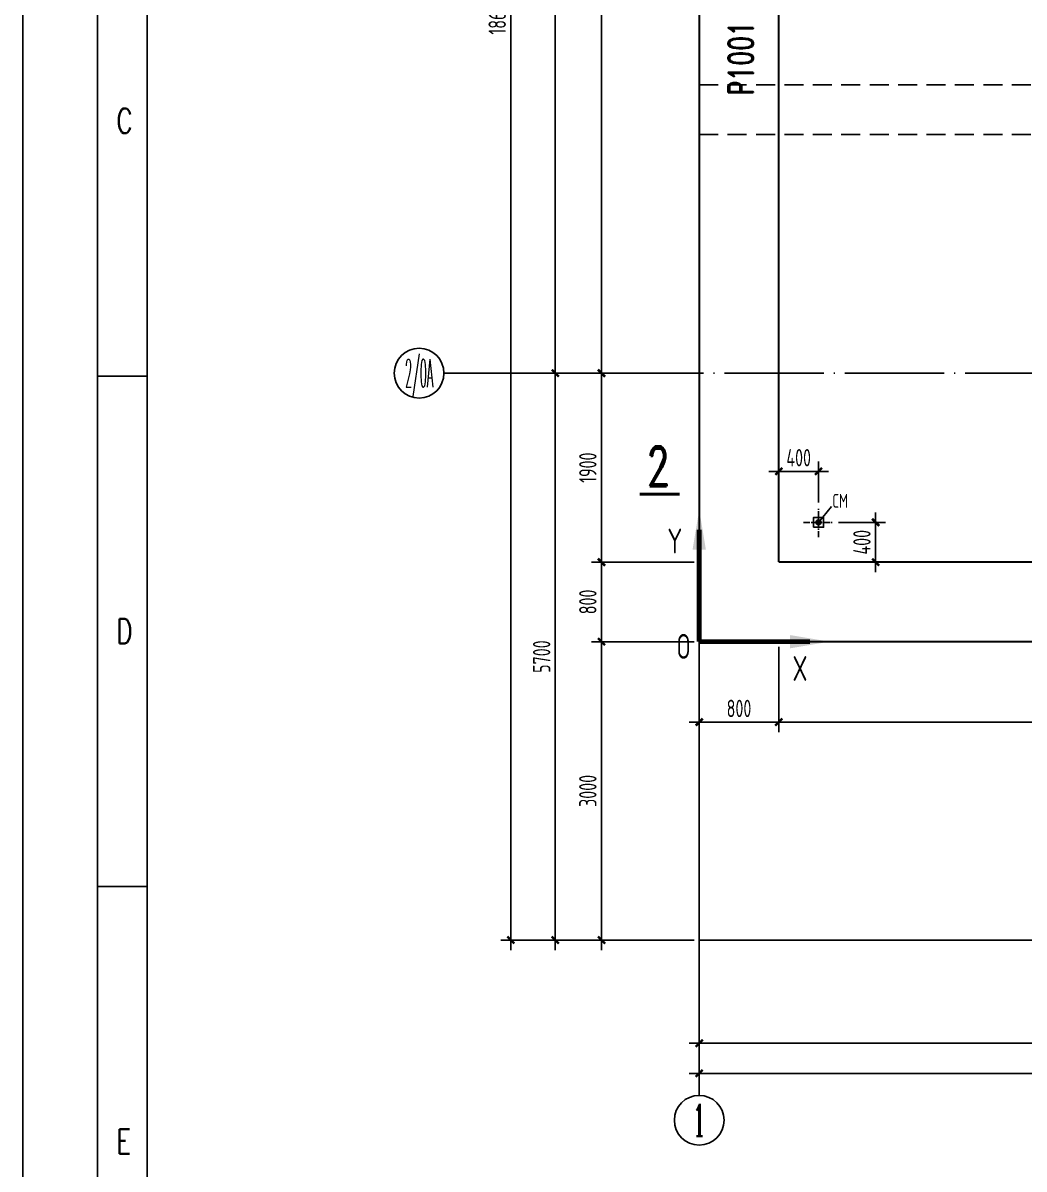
# Model space of a CAD drawing. Extents: x 214073 to 274589, y -287361 to -130190.
# Drawn here: x 214073 to 224139, y -217079 to -205555 of the extents above; entities that cross this region are included whole.
import ezdxf
from ezdxf.enums import TextEntityAlignment as Align

# ---------------------------------------------------------------- set-up
doc = ezdxf.new("R2010")
doc.units = 0
doc.header["$LTSCALE"] = 500
doc.header["$MEASUREMENT"] = 0
for name, pattern in [('CENTER', [2, 1.25, -0.25, 0.25, -0.25]), ('DASHED', [19.05, 12.7, -6.35]), ('DOTE', [2.42, 2, -0.2, 0.02, -0.2])]:
    doc.linetypes.add(name, pattern=pattern)
doc.layers.get('0').update_dxf_attribs({"linetype": 'CONTINUOUS'})
doc.layers.get('Defpoints').update_dxf_attribs({"linetype": 'CONTINUOUS'})
for name, color, linetype in [('1_3PR_CIVI_D', 7, 'CONTINUOUS'), ('1_3PR_CIVI_E', 7, 'CONTINUOUS'), ('AXIS', 3, 'CONTINUOUS'), ('AXIS_TEXT', 7, 'CONTINUOUS'), ('PREWWP_CenterLine', 7, 'CONTINUOUS'), ('THIN', 7, 'CONTINUOUS'), ('用于构件、墙体看线', 7, 'CONTINUOUS')]:
    doc.layers.add(name, color=color, linetype=linetype)
doc.layers.add('_TSZ_PLOT_MARK', color=1, linetype='CONTINUOUS', plot=False)
doc.styles.add('_TCH_AXIS', font='complex_.ttf', dxfattribs={"bigfont": 'GBCBIG'})
doc.styles.add('COMPLEX', font='COMPLEX')
doc.styles.add('HZ', font='romans.shx', dxfattribs={"width": 0.7, "bigfont": 'hz.shx'})
doc.styles.add('romand', font='romand.shx', dxfattribs={"width": 0.7, "height": 200, "bigfont": 'OCHINESE.shx'})
doc.styles.add('TSSD_Rein', font='Tssdeng.shx', dxfattribs={"width": 0.7, "bigfont": 'hztxt.shx'})
doc.dimstyles.new('_TCH_ARCH&&100', dxfattribs={"dimtxt": 175, "dimasz": 50, "dimexe": 100, "dimexo": 50, "dimgap": 50, "dimtad": 1, "dimdec": 0, "dimtxsty": 'TSSD_Rein', "dimblk": 'ARCHTICK', "dimcen": 2.5, "dimdle": 100, "dimclrd": 3, "dimclrt": 7, "dimazin": 2, "dimtfac": 1, "dimtdec": 0, "dimtix": 1, "dimtmove": 2, "dimatfit": 3, "dimarcsym": 0})

# ---------------------------------------------------------------- blocks, each defined once
blk = doc.blocks.new('_AXISO')
blk.add_circle((0, 0), 0.5)
at = {"layer": 'AXIS_TEXT', "style": 'COMPLEX', "width": 1.041667}
blk.add_attdef('A', text='', height=0.56, dxfattribs=at).set_placement((-0.25, -0.28), (0.25, -0.28), align=Align.FIT)
blk = doc.blocks.new('_ArchTick')
at = {"color": 0, "const_width": 0.5}
blk.add_lwpolyline([(-0.71, -0.71), (0.71, 0.71)], dxfattribs=at)
blk = doc.blocks.new('*D2827')
at = {"layer": '1_3PR_CIVI_E', "color": 0, "linetype": 'ByBlock', "lineweight": -2, "transparency": 16777216}
for p, q in [((220873, -214827), (220873, -216217)), ((249873, -214827), (249873, -216217))]:
    blk.add_line(p, q, dxfattribs=at)
at = {"layer": '1_3PR_CIVI_E', "color": 3, "linetype": 'ByBlock', "lineweight": -2, "transparency": 16777216}
blk.add_line((220773, -216117), (249973, -216117), dxfattribs=at)
at = {"layer": 'Defpoints', "color": 0, "linetype": 'ByBlock', "transparency": 16777216}
for p in [(220873, -214777), (249873, -214777), (249873, -216117)]:
    blk.add_point(p, dxfattribs=at)
at = {"layer": '1_3PR_CIVI_E', "color": 3, "linetype": 'ByBlock', "lineweight": -2, "transparency": 16777216, "xscale": 50, "yscale": 50, "zscale": 50, "rotation": 180}
blk.add_blockref('_ArchTick', (220873, -216117), dxfattribs=at)
at = {"layer": '1_3PR_CIVI_E', "color": 3, "linetype": 'ByBlock', "lineweight": -2, "transparency": 16777216, "xscale": 50, "yscale": 50, "zscale": 50}
blk.add_blockref('_ArchTick', (249873, -216117), dxfattribs=at)
at = {"layer": '1_3PR_CIVI_E', "color": 7, "linetype": 'ByBlock', "transparency": 16777216, "insert": (235373, -215979), "char_height": 175, "attachment_point": 5, "style": 'TSSD_Rein'}
blk.add_mtext('\\A1;29000', dxfattribs=at)
blk = doc.blocks.new('*D2828')
at = {"layer": '1_3PR_CIVI_E', "color": 0, "linetype": 'ByBlock', "lineweight": -2, "transparency": 16777216}
for p, q in [((220873, -214827), (220873, -215914)), ((232483, -214827), (232483, -215914))]:
    blk.add_line(p, q, dxfattribs=at)
at = {"layer": '1_3PR_CIVI_E', "color": 3, "linetype": 'ByBlock', "lineweight": -2, "transparency": 16777216}
blk.add_line((220773, -215814), (232583, -215814), dxfattribs=at)
at = {"layer": 'Defpoints', "color": 0, "linetype": 'ByBlock', "transparency": 16777216}
for p in [(220873, -214777), (232483, -214777), (232483, -215814)]:
    blk.add_point(p, dxfattribs=at)
at = {"layer": '1_3PR_CIVI_E', "color": 3, "linetype": 'ByBlock', "lineweight": -2, "transparency": 16777216, "xscale": 50, "yscale": 50, "zscale": 50, "rotation": 180}
blk.add_blockref('_ArchTick', (220873, -215814), dxfattribs=at)
at = {"layer": '1_3PR_CIVI_E', "color": 3, "linetype": 'ByBlock', "lineweight": -2, "transparency": 16777216, "xscale": 50, "yscale": 50, "zscale": 50}
blk.add_blockref('_ArchTick', (232483, -215814), dxfattribs=at)
at = {"layer": '1_3PR_CIVI_E', "color": 7, "linetype": 'ByBlock', "transparency": 16777216, "insert": (226678, -215676), "char_height": 175, "attachment_point": 5, "style": 'TSSD_Rein'}
blk.add_mtext('\\A1;11610', dxfattribs=at)
blk = doc.blocks.new('*D2830')
at = {"layer": '1_3PR_CIVI_E', "color": 3, "linetype": 'ByBlock', "lineweight": -2, "transparency": 16777216}
blk.add_line((218979, -214877), (218979, -196077), dxfattribs=at)
at = {"layer": '1_3PR_CIVI_E', "color": 0, "linetype": 'ByBlock', "lineweight": -2, "transparency": 16777216}
for p, q in [((220823, -196177), (218879, -196177)), ((220823, -214777), (218879, -214777))]:
    blk.add_line(p, q, dxfattribs=at)
at = {"layer": 'Defpoints', "color": 0, "linetype": 'ByBlock', "transparency": 16777216}
for p in [(218979, -196177), (220873, -196177), (220873, -214777)]:
    blk.add_point(p, dxfattribs=at)
at = {"layer": '1_3PR_CIVI_E', "color": 3, "linetype": 'ByBlock', "lineweight": -2, "transparency": 16777216, "xscale": 50, "yscale": 50, "zscale": 50}
for p, rotation in [((218979, -196177), 90), ((218979, -214777), 270)]:
    blk.add_blockref('_ArchTick', p, dxfattribs=dict(at, rotation=rotation))
at = {"layer": '1_3PR_CIVI_E', "color": 7, "linetype": 'ByBlock', "transparency": 16777216, "insert": (218842, -205477), "char_height": 175, "attachment_point": 5, "rotation": 90, "style": 'TSSD_Rein'}
blk.add_mtext('\\A1;18600', dxfattribs=at)
blk = doc.blocks.new('*D2831')
at = {"layer": '1_3PR_CIVI_E', "color": 3, "linetype": 'ByBlock', "lineweight": -2, "transparency": 16777216}
blk.add_line((219426, -209177), (219426, -196077), dxfattribs=at)
at = {"layer": '1_3PR_CIVI_E', "color": 0, "linetype": 'ByBlock', "lineweight": -2, "transparency": 16777216}
for p, q in [((220823, -196177), (219326, -196177)), ((220823, -209077), (219326, -209077))]:
    blk.add_line(p, q, dxfattribs=at)
at = {"layer": 'Defpoints', "color": 0, "linetype": 'ByBlock', "transparency": 16777216}
for p in [(219426, -196177), (220873, -196177), (220873, -209077)]:
    blk.add_point(p, dxfattribs=at)
at = {"layer": '1_3PR_CIVI_E', "color": 3, "linetype": 'ByBlock', "lineweight": -2, "transparency": 16777216, "xscale": 50, "yscale": 50, "zscale": 50}
for p, rotation in [((219426, -196177), 90), ((219426, -209077), 270)]:
    blk.add_blockref('_ArchTick', p, dxfattribs=dict(at, rotation=rotation))
at = {"layer": '1_3PR_CIVI_E', "color": 7, "linetype": 'ByBlock', "transparency": 16777216, "insert": (219289, -202627), "char_height": 175, "attachment_point": 5, "rotation": 90, "style": 'TSSD_Rein'}
blk.add_mtext('\\A1;12900', dxfattribs=at)
blk = doc.blocks.new('*D2833')
at = {"layer": '1_3PR_CIVI_E', "color": 0, "linetype": 'ByBlock', "lineweight": -2, "transparency": 16777216}
for p, q in [((220873, -211827), (220873, -212685)), ((221673, -211827), (221673, -212685))]:
    blk.add_line(p, q, dxfattribs=at)
at = {"layer": '1_3PR_CIVI_E', "color": 3, "linetype": 'ByBlock', "lineweight": -2, "transparency": 16777216}
blk.add_line((220773, -212585), (221773, -212585), dxfattribs=at)
at = {"layer": 'Defpoints', "color": 0, "linetype": 'ByBlock', "transparency": 16777216}
for p in [(220873, -211777, 0), (221673, -211777, 0), (221673, -212585)]:
    blk.add_point(p, dxfattribs=at)
at = {"layer": '1_3PR_CIVI_E', "color": 3, "linetype": 'ByBlock', "lineweight": -2, "transparency": 16777216, "xscale": 50, "yscale": 50, "zscale": 50, "rotation": 180}
blk.add_blockref('_ArchTick', (220873, -212585), dxfattribs=at)
at = {"layer": '1_3PR_CIVI_E', "color": 3, "linetype": 'ByBlock', "lineweight": -2, "transparency": 16777216, "xscale": 50, "yscale": 50, "zscale": 50}
blk.add_blockref('_ArchTick', (221673, -212585), dxfattribs=at)
at = {"layer": '1_3PR_CIVI_E', "color": 7, "linetype": 'ByBlock', "transparency": 16777216, "insert": (221273, -212448), "char_height": 175, "attachment_point": 5, "style": 'TSSD_Rein'}
blk.add_mtext('\\A1;800', dxfattribs=at)
blk = doc.blocks.new('*D2834')
at = {"layer": '1_3PR_CIVI_E', "color": 0, "linetype": 'ByBlock', "lineweight": -2, "transparency": 16777216}
for p, q in [((221673, -211827), (221673, -212685)), ((227673, -211827), (227673, -212685))]:
    blk.add_line(p, q, dxfattribs=at)
at = {"layer": '1_3PR_CIVI_E', "color": 3, "linetype": 'ByBlock', "lineweight": -2, "transparency": 16777216}
blk.add_line((221573, -212585), (227773, -212585), dxfattribs=at)
at = {"layer": 'Defpoints', "color": 0, "linetype": 'ByBlock', "transparency": 16777216}
for p in [(221673, -211777, 0), (227673, -211777, 0), (227673, -212585)]:
    blk.add_point(p, dxfattribs=at)
at = {"layer": '1_3PR_CIVI_E', "color": 3, "linetype": 'ByBlock', "lineweight": -2, "transparency": 16777216, "xscale": 50, "yscale": 50, "zscale": 50, "rotation": 180}
blk.add_blockref('_ArchTick', (221673, -212585), dxfattribs=at)
at = {"layer": '1_3PR_CIVI_E', "color": 3, "linetype": 'ByBlock', "lineweight": -2, "transparency": 16777216, "xscale": 50, "yscale": 50, "zscale": 50}
blk.add_blockref('_ArchTick', (227673, -212585), dxfattribs=at)
at = {"layer": '1_3PR_CIVI_E', "color": 7, "linetype": 'ByBlock', "transparency": 16777216, "insert": (224673, -212448), "char_height": 175, "attachment_point": 5, "style": 'TSSD_Rein'}
blk.add_mtext('\\A1;6000', dxfattribs=at)
blk = doc.blocks.new('*D2837')
at = {"layer": '1_3PR_CIVI_E', "color": 3, "linetype": 'ByBlock', "lineweight": -2, "transparency": 16777216}
blk.add_line((219891, -196877), (219891, -209177), dxfattribs=at)
at = {"layer": '1_3PR_CIVI_E', "color": 0, "linetype": 'ByBlock', "lineweight": -2, "transparency": 16777216}
for p, q in [((220823, -196977), (219791, -196977)), ((220823, -209077), (219791, -209077))]:
    blk.add_line(p, q, dxfattribs=at)
at = {"layer": 'Defpoints', "color": 0, "linetype": 'ByBlock', "transparency": 16777216}
for p in [(220873, -196977, 0), (219891, -209077), (220873, -209077, 0)]:
    blk.add_point(p, dxfattribs=at)
at = {"layer": '1_3PR_CIVI_E', "color": 3, "linetype": 'ByBlock', "lineweight": -2, "transparency": 16777216, "xscale": 50, "yscale": 50, "zscale": 50}
for p, rotation in [((219891, -196977), 90), ((219891, -209077), 270)]:
    blk.add_blockref('_ArchTick', p, dxfattribs=dict(at, rotation=rotation))
at = {"layer": '1_3PR_CIVI_E', "color": 7, "linetype": 'ByBlock', "transparency": 16777216, "insert": (219753, -203027), "char_height": 175, "attachment_point": 5, "rotation": 90, "style": 'TSSD_Rein'}
blk.add_mtext('\\A1;12100', dxfattribs=at)
blk = doc.blocks.new('*D2838')
at = {"layer": '1_3PR_CIVI_E', "color": 3, "linetype": 'ByBlock', "lineweight": -2, "transparency": 16777216}
blk.add_line((219891, -208977), (219891, -211077), dxfattribs=at)
at = {"layer": '1_3PR_CIVI_E', "color": 0, "linetype": 'ByBlock', "lineweight": -2, "transparency": 16777216}
for p, q in [((220823, -209077), (219791, -209077)), ((220823, -210977), (219791, -210977))]:
    blk.add_line(p, q, dxfattribs=at)
at = {"layer": 'Defpoints', "color": 0, "linetype": 'ByBlock', "transparency": 16777216}
for p in [(220873, -209077, 0), (219891, -210977), (220873, -210977, 0)]:
    blk.add_point(p, dxfattribs=at)
at = {"layer": '1_3PR_CIVI_E', "color": 3, "linetype": 'ByBlock', "lineweight": -2, "transparency": 16777216, "xscale": 50, "yscale": 50, "zscale": 50}
for p, rotation in [((219891, -209077), 90), ((219891, -210977), 270)]:
    blk.add_blockref('_ArchTick', p, dxfattribs=dict(at, rotation=rotation))
at = {"layer": '1_3PR_CIVI_E', "color": 7, "linetype": 'ByBlock', "transparency": 16777216, "insert": (219753, -210027), "char_height": 175, "attachment_point": 5, "rotation": 90, "style": 'TSSD_Rein'}
blk.add_mtext('\\A1;1900', dxfattribs=at)
blk = doc.blocks.new('*D2839')
at = {"layer": '1_3PR_CIVI_E', "color": 3, "linetype": 'ByBlock', "lineweight": -2, "transparency": 16777216}
blk.add_line((219891, -211877), (219891, -210877), dxfattribs=at)
at = {"layer": '1_3PR_CIVI_E', "color": 0, "linetype": 'ByBlock', "lineweight": -2, "transparency": 16777216}
for p, q in [((220823, -210977), (219791, -210977)), ((220823, -211777), (219791, -211777))]:
    blk.add_line(p, q, dxfattribs=at)
at = {"layer": 'Defpoints', "color": 0, "linetype": 'ByBlock', "transparency": 16777216}
for p in [(219891, -210977), (220873, -210977, 0), (220873, -211777, 0)]:
    blk.add_point(p, dxfattribs=at)
at = {"layer": '1_3PR_CIVI_E', "color": 3, "linetype": 'ByBlock', "lineweight": -2, "transparency": 16777216, "xscale": 50, "yscale": 50, "zscale": 50}
for p, rotation in [((219891, -210977), 90), ((219891, -211777), 270)]:
    blk.add_blockref('_ArchTick', p, dxfattribs=dict(at, rotation=rotation))
at = {"layer": '1_3PR_CIVI_E', "color": 7, "linetype": 'ByBlock', "transparency": 16777216, "insert": (219753, -211377), "char_height": 175, "attachment_point": 5, "rotation": 90, "style": 'TSSD_Rein'}
blk.add_mtext('\\A1;800', dxfattribs=at)
blk = doc.blocks.new('*D2794')
at = {"layer": '1_3PR_CIVI_E', "color": 3, "linetype": 'ByBlock', "lineweight": -2, "transparency": 16777216}
blk.add_line((219891, -214877), (219891, -211677), dxfattribs=at)
at = {"layer": '1_3PR_CIVI_E', "color": 0, "linetype": 'ByBlock', "lineweight": -2, "transparency": 16777216}
for p, q in [((220823, -211777), (219791, -211777)), ((220823, -214777), (219791, -214777))]:
    blk.add_line(p, q, dxfattribs=at)
at = {"layer": 'Defpoints', "color": 0, "linetype": 'ByBlock', "transparency": 16777216}
for p in [(219891, -211777), (220873, -211777, 0), (220873, -214777, 0)]:
    blk.add_point(p, dxfattribs=at)
at = {"layer": '1_3PR_CIVI_E', "color": 3, "linetype": 'ByBlock', "lineweight": -2, "transparency": 16777216, "xscale": 50, "yscale": 50, "zscale": 50}
for p, rotation in [((219891, -211777), 90), ((219891, -214777), 270)]:
    blk.add_blockref('_ArchTick', p, dxfattribs=dict(at, rotation=rotation))
at = {"layer": '1_3PR_CIVI_E', "color": 7, "linetype": 'ByBlock', "transparency": 16777216, "insert": (219753, -213277), "char_height": 175, "attachment_point": 5, "rotation": 90, "style": 'TSSD_Rein'}
blk.add_mtext('\\A1;3000', dxfattribs=at)
blk = doc.blocks.new('局部坐标')
at = {"layer": 'THIN', "color": 2, "const_width": 50}
for points in [[(81747, 33285), (81747, 32160)], [(82860, 32160), (81747, 32160)]]:
    blk.add_lwpolyline(points, dxfattribs=at)
at = {"layer": 'THIN', "color": 2}
for points in [[(81680, 33085), (81747, 33485), (81814, 33085)], [(82660, 32226), (83060, 32160), (82660, 32093)]]:
    blk.add_solid(points, dxfattribs=at)
blk = doc.blocks.new('*D2737')
at = {"layer": '1_3PR_CIVI_E', "color": 3, "linetype": 'ByBlock', "lineweight": -2, "transparency": 16777216}
blk.add_line((219426, -214877), (219426, -208977), dxfattribs=at)
at = {"layer": '1_3PR_CIVI_E', "color": 0, "linetype": 'ByBlock', "lineweight": -2, "transparency": 16777216}
for p, q in [((220823, -209077), (219326, -209077)), ((220823, -214777), (219326, -214777))]:
    blk.add_line(p, q, dxfattribs=at)
at = {"layer": 'Defpoints', "color": 0, "linetype": 'ByBlock', "transparency": 16777216}
for p in [(219426, -209077), (220873, -209077), (220873, -214777)]:
    blk.add_point(p, dxfattribs=at)
at = {"layer": '1_3PR_CIVI_E', "color": 3, "linetype": 'ByBlock', "lineweight": -2, "transparency": 16777216, "xscale": 50, "yscale": 50, "zscale": 50}
for p, rotation in [((219426, -209077), 90), ((219426, -214777), 270)]:
    blk.add_blockref('_ArchTick', p, dxfattribs=dict(at, rotation=rotation))
at = {"layer": '1_3PR_CIVI_E', "color": 7, "linetype": 'ByBlock', "transparency": 16777216, "insert": (219289, -211927), "char_height": 175, "attachment_point": 5, "rotation": 90, "style": 'TSSD_Rein'}
blk.add_mtext('\\A1;5700', dxfattribs=at)
blk = doc.blocks.new('*D2784')
at = {"layer": '1_3PR_CIVI_E', "color": 3, "linetype": 'ByBlock', "lineweight": -2, "transparency": 16777216}
blk.add_line((222647, -210477), (222647, -211077), dxfattribs=at)
at = {"layer": '1_3PR_CIVI_E', "color": 0, "linetype": 'ByBlock', "lineweight": -2, "transparency": 16777216}
for p, q in [((222273, -210577), (222747, -210577)), ((222273, -210977), (222747, -210977))]:
    blk.add_line(p, q, dxfattribs=at)
at = {"layer": 'Defpoints', "color": 0, "linetype": 'ByBlock', "transparency": 16777216}
for p in [(222223, -210577), (222223, -210977), (222647, -210977)]:
    blk.add_point(p, dxfattribs=at)
at = {"layer": '1_3PR_CIVI_E', "color": 3, "linetype": 'ByBlock', "lineweight": -2, "transparency": 16777216, "xscale": 50, "yscale": 50, "zscale": 50}
for p, rotation in [((222647, -210577), 90), ((222647, -210977), 270)]:
    blk.add_blockref('_ArchTick', p, dxfattribs=dict(at, rotation=rotation))
at = {"layer": '1_3PR_CIVI_E', "color": 7, "linetype": 'ByBlock', "transparency": 16777216, "insert": (222509, -210777), "char_height": 175, "attachment_point": 5, "rotation": 90, "style": 'TSSD_Rein'}
blk.add_mtext('\\A1;400', dxfattribs=at)
blk = doc.blocks.new('*D2785')
at = {"layer": '1_3PR_CIVI_E', "color": 0, "linetype": 'ByBlock', "lineweight": -2, "transparency": 16777216}
for p, q in [((221673, -210377), (221673, -209964)), ((222073, -210377), (222073, -209964))]:
    blk.add_line(p, q, dxfattribs=at)
at = {"layer": '1_3PR_CIVI_E', "color": 3, "linetype": 'ByBlock', "lineweight": -2, "transparency": 16777216}
blk.add_line((222173, -210064), (221573, -210064), dxfattribs=at)
at = {"layer": 'Defpoints', "color": 0, "linetype": 'ByBlock', "transparency": 16777216}
for p in [(221673, -210064), (221673, -210427), (222073, -210427)]:
    blk.add_point(p, dxfattribs=at)
at = {"layer": '1_3PR_CIVI_E', "color": 3, "linetype": 'ByBlock', "lineweight": -2, "transparency": 16777216, "xscale": 50, "yscale": 50, "zscale": 50, "rotation": 180}
blk.add_blockref('_ArchTick', (221673, -210064), dxfattribs=at)
at = {"layer": '1_3PR_CIVI_E', "color": 3, "linetype": 'ByBlock', "lineweight": -2, "transparency": 16777216, "xscale": 50, "yscale": 50, "zscale": 50}
blk.add_blockref('_ArchTick', (222073, -210064), dxfattribs=at)
at = {"layer": '1_3PR_CIVI_E', "color": 7, "linetype": 'ByBlock', "transparency": 16777216, "insert": (221873, -209927), "char_height": 175, "attachment_point": 5, "style": 'TSSD_Rein'}
blk.add_mtext('\\A1;400', dxfattribs=at)

msp = doc.modelspace()

# ---------------------------------------------------------------- hatches: boundary and pattern name
at = {"layer": '1_3PR_CIVI_E', "linetype": 'ByBlock'}
h = msp.add_hatch(color=1, dxfattribs=at)
h.dxf.hatch_style = 1
edge = h.paths.add_edge_path()
edge.add_arc((222073.1, -210576.9), 25, 0, 360)

# ---------------------------------------------------------------- linework, layer by layer
at = {"color": 4, "flags": 128}
msp.add_lwpolyline([(214073, -235261.9), (214073, -193211.9)], dxfattribs=at)
at = {"color": 4}
msp.add_lwpolyline([(214823, -224330.6), (214823, -193211.9)], dxfattribs=at)
msp.add_lwpolyline([(215323, -193711.9), (273019, -193711.9), (273019, -234761.9), (215323, -234761.9)], close=True)
at = {"flags": 128}
for points in [[(214823, -209105.6), (215323, -209105.6)], [(214823, -214236.9), (215323, -214236.9)]]:
    msp.add_lwpolyline(points, dxfattribs=at)
at = {"layer": '1_3PR_CIVI_D', "color": 1, "const_width": 20}
for points in [[(220873.1, -211776.9), (220873.1, -196176.9)], [(221673.1, -210976.9), (221673.1, -196976.9)], [(227673.1, -210976.9), (221673.1, -210976.9)], [(220873.1, -211776.9), (249873.1, -211776.9)]]:
    msp.add_lwpolyline(points, dxfattribs=at)
at = {"layer": '1_3PR_CIVI_D'}
msp.add_lwpolyline([(220873.1, -211776.9), (220873.1, -214776.9), (249873.1, -214776.9), (249873.1, -211776.9)], dxfattribs=at)
at = {"layer": '1_3PR_CIVI_E', "color": 6, "linetype": 'DOTE'}
for p, q in [((220873.1, -214776.9), (220873.1, -195176.7)), ((251167.1, -209076.9), (220873.1, -209076.9, 0))]:
    msp.add_line(p, q, dxfattribs=at)
at = {"layer": '1_3PR_CIVI_E', "color": 3, "linetype": 'ByBlock'}
msp.add_line((222073.1, -210576.9), (222203.3, -210415.9), dxfattribs=at)
at = {"layer": '1_3PR_CIVI_E', "color": 2, "const_width": 30, "elevation": 0}
msp.add_lwpolyline([(220273.8, -210292.4), (220675.3, -210292.4)], dxfattribs=at)
at = {"layer": '1_3PR_CIVI_E', "color": 1, "linetype": 'ByBlock'}
msp.add_lwpolyline([(222023.1, -210626.9), (222123.1, -210626.9), (222123.1, -210526.9), (222023.1, -210526.9)], close=True, dxfattribs=at)
msp.add_circle((222073.1, -210576.9), 25, dxfattribs=at)
at = {"layer": '_TSZ_PLOT_MARK'}
msp.add_lwpolyline([(214073, -235261.9), (273523, -235261.9), (273523, -193211.9), (214073, -193211.9)], close=True, dxfattribs=at)
msp.add_lwpolyline([(214073, -235261.9), (273523, -235261.9), (273523, -193211.9), (214073, -193211.9)], close=True, dxfattribs=at)
msp.add_lwpolyline([(214073, -235261.9), (273523, -235261.9), (273523, -193211.9), (214073, -193211.9)], close=True, dxfattribs=at)
msp.add_lwpolyline([(214073, -235261.9), (273523, -235261.9), (273523, -193211.9), (214073, -193211.9)], close=True, dxfattribs=at)
msp.add_lwpolyline([(214073, -235261.9), (273523, -235261.9), (273523, -193211.9), (214073, -193211.9)], close=True, dxfattribs=at)
msp.add_lwpolyline([(214073, -235261.9), (273523, -235261.9), (273523, -193211.9), (214073, -193211.9)], close=True, dxfattribs=at)
msp.add_lwpolyline([(214073, -235261.9), (273523, -235261.9), (273523, -193211.9), (214073, -193211.9)], close=True, dxfattribs=at)
at = {"layer": 'AXIS'}
for p, q in [((220873.1, -209076.9), (218306.4, -209076.9)), ((220873.1, -214776.9), (220873.1, -216338.7))]:
    msp.add_line(p, q, dxfattribs=at)
at = {"layer": 'PREWWP_CenterLine', "color": 254, "linetype": 'CENTER', "ltscale": 0.1}
for p, q in [((222073.1, -210726.9), (222073.1, -210426.9)), ((221923.1, -210576.9), (222223.1, -210576.9))]:
    msp.add_line(p, q, dxfattribs=at)
at = {"layer": '用于构件、墙体看线', "linetype": 'DASHED', "ltscale": 0.03}
for p, q in [((220873.1, -206176.9), (249873.1, -206176.9)), ((220873.1, -206676.9), (249873.1, -206676.9))]:
    msp.add_line(p, q, dxfattribs=at)

# ---------------------------------------------------------------- block references
at = {"color": 6}
msp.add_blockref('局部坐标', (139126.1, -243936.5), dxfattribs=at)
at = {"layer": 'AXIS'}
ref = msp.add_blockref('_AXISO', (218056.4, -209076.9), dxfattribs=dict(at, xscale=500, yscale=500, zscale=500))
ref.add_attrib('A', '2/0A', dxfattribs={"layer": 'AXIS_TEXT', "height": 282.84, "style": '_TCH_AXIS', "width": 0.252961}).set_placement((217915, -209218.3), (218197.8, -209218.3), align=Align.FIT)
ref = msp.add_blockref('_AXISO', (220873.1, -216588.7), dxfattribs=dict(at, xscale=500, yscale=500, zscale=500))
ref.add_attrib('A', '1', dxfattribs={"layer": 'AXIS_TEXT', "height": 321.7, "style": '_TCH_AXIS', "width": 0.594894}).set_placement((220804.2, -216749.5), (220942.1, -216749.5), align=Align.FIT)

# ---------------------------------------------------------------- texts
at = {"color": 0, "style": 'HZ', "width": 0.7}
for s, p in [('C', (215015.7, -206665.3)), ('D', (215015.7, -211796.6)), ('E', (215015.7, -216927.8))]:
    msp.add_text(s, height=250, dxfattribs=at).set_placement(p)
at = {"layer": '1_3PR_CIVI_E', "color": 7, "style": 'romand', "width": 0.7}
msp.add_text('P1001', height=250, rotation=90, dxfattribs=at).set_placement((221415.7, -206286.1))
at = {"layer": '1_3PR_CIVI_E', "color": 7, "width": 0.7}
for s, height, style, p in [('2', 400, 'romand', (220339.9, -210213.8, 0)), ('Y', 250, 'TSSD_Rein', (220553.1, -210889.6)), ('O', 250, 'TSSD_Rein', (220643.6, -211949.1)), ('X', 250, 'TSSD_Rein', (221811.1, -212171.1))]:
    msp.add_text(s, height=height, dxfattribs=dict(at, style=style)).set_placement(p)
at = {"layer": '1_3PR_CIVI_E', "color": 3, "linetype": 'ByBlock', "style": 'TSSD_Rein', "width": 0.7}
msp.add_text('CM', height=140, dxfattribs=at).set_placement((222290.3, -210360.8), align=Align.MIDDLE_CENTER)

# ---------------------------------------------------------------- dimensions: what is measured, and where the dimension line sits
at = {"layer": '1_3PR_CIVI_E', "color": 3, "linetype": 'ByBlock'}
for p1, p2, distance, picture, middle in [((220873.1, -214776.9), (220873.1, -196176.9), 1893.7, '*D2830', (218841.9, -205476.9)), ((220873.1, -209076.9), (220873.1, -196176.9), 1446.9, '*D2831', (219288.7, -202626.9)), ((220873.1, -214776.9), (220873.1, -209076.9), 1446.9, '*D2737', (219288.7, -211926.9)), ((220873.1, -214776.9), (249873.1, -214776.9), -1340.1, '*D2827', (235373.1, -215979.5)), ((220873.1, -214776.9), (232483.1, -214776.9), -1037, '*D2828', (226678.1, -215676.4))]:
    dim = msp.add_aligned_dim(p1=p1, p2=p2, distance=distance, dimstyle='_TCH_ARCH&&100', override={"dimfxl": 250}, dxfattribs=at)
    dim.commit()
    dim.dimension.update_dxf_attribs({"geometry": picture, "text_midpoint": middle})
for base, p1, p2, picture, middle in [((219890.6, -209076.9, 0), (220873.1, -196976.9), (220873.1, -209076.9, 0), '*D2837', (219753.1, -203026.9, 0)), ((219890.6, -210976.9, 0), (220873.1, -209076.9, 0), (220873.1, -210976.9), '*D2838', (219753.1, -210026.9, 0)), ((222646.6, -210976.9), (222223.1, -210576.9), (222223.1, -210976.9), '*D2784', (222509.1, -210776.9)), ((219890.6, -210976.9, 0), (220873.1, -211776.9), (220873.1, -210976.9), '*D2839', (219753.1, -211376.9, 0)), ((219890.6, -211776.9, 0), (220873.1, -214776.9), (220873.1, -211776.9), '*D2794', (219753.1, -213276.9, 0))]:
    dim = msp.add_linear_dim(base=base, p1=p1, p2=p2, angle=90, dimstyle='_TCH_ARCH&&100', override={"dimfxl": 250}, dxfattribs=at)
    dim.commit()
    dim.dimension.update_dxf_attribs({"geometry": picture, "text_midpoint": middle})
for base, p1, p2, picture, middle in [((221673.1, -210064.1), (222073.1, -210426.9), (221673.1, -210426.9), '*D2785', (221873.1, -209926.6)), ((221673.1, -212585.2, 0), (220873.1, -211776.9), (221673.1, -211776.9), '*D2833', (221273.1, -212447.7, 0)), ((227673.1, -212585.2, 0), (221673.1, -211776.9), (227673.1, -211776.9), '*D2834', (224673.1, -212447.7, 0))]:
    dim = msp.add_linear_dim(base=base, p1=p1, p2=p2, dimstyle='_TCH_ARCH&&100', override={"dimfxl": 250}, dxfattribs=at)
    dim.commit()
    dim.dimension.update_dxf_attribs({"geometry": picture, "text_midpoint": middle})

doc.saveas('drawing.dxf')
